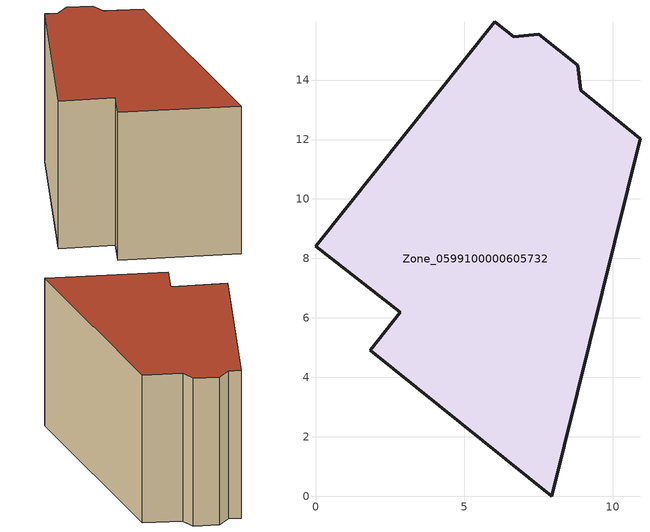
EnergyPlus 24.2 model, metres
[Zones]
Zone_0599100000605732
 floor ground (C_G): 10.92,12.02 7.95,0 1.84,4.91 2.86,6.19 0,8.41 6.04,15.96 6.67,15.45 7.52,15.55 8.83,14.5 8.93,13.65 z0
 wall outside (C_F): 7.95,0 10.92,12.02 8.93,13.65 8.83,14.5 7.52,15.55 6.67,15.45 6.04,15.96 0,8.41 2.86,6.19 1.84,4.91 7.95,0 z0:11.38
 roof outside (C_R): 6.67,15.45 6.04,15.96 0,8.41 2.86,6.19 1.84,4.91 7.95,0 10.92,12.02 8.93,13.65 8.83,14.5 7.52,15.55 z11.38
[BUILDING]
Pand.0599100000605732: North Axis=0; Terrain=City; Loads Convergence Tolerance Value=0.04; Temperature Convergence Tolerance Value=0.4; Solar Distribution=FullExterior; Maximum Number of Warmup Days=25; Minimum Number of Warmup Days=1
[Site:Location]
Rotterdam.The.Hague.AP_ZH_NLD Design_Conditions: Latitude=51.96; Longitude=4.45; Time Zone=1; Elevation=-4.5
[SITE:GROUNDTEMPERATURE:BUILDINGSURFACE]
18, 18, 18, 18, 18, 18, 18, 18, 18, 18, 18, 18
[MATERIAL] Thermal Absorptance=0.9; Solar Absorptance=0.7; Visible Absorptance=0.7
Name | Roughness | Thickness | Conductivity | Density | Specific Heat
G.TI.1946 | MediumSmooth | 0.15 | 1 | 540 | 1210
F.TI.1946 | Rough | 0.3 | 0.857143 | 1920 | 840
R.TI.1946 | MediumRough | 0.2 | 0.1 | 1500 | 1000
[CONSTRUCTION]
C_G: G.TI.1946
C_F: F.TI.1946
C_R: R.TI.1946
[ZONE]
Zone_0599100000605732: Type=1; Multiplier=1; Ceiling Height=Autocalculate; Volume=Autocalculate; Floor Area=autocalculate; Part of Total Floor Area=Yes
[ZONEINFILTRATION:DESIGNFLOWRATE]
Infil_Zone_0599100000605732: Zone or ZoneList or Space or SpaceList=Zone_0599100000605732; Schedule=AlwaysOn; Design Flow Rate Calculation Method=Flow/Area; Flow Rate per Floor Area=0.003; Constant Term Coefficient=1; Temperature Term Coefficient=0; Velocity Term Coefficient=0; Velocity Squared Term Coefficient=0
[HVACTEMPLATE:ZONE:IDEALLOADSAIRSYSTEM]
Zone_0599100000605732: Maximum Heating Supply Air Temperature=50; Minimum Cooling Supply Air Temperature=13; Maximum Heating Supply Air Humidity Ratio=0.0156; Minimum Cooling Supply Air Humidity Ratio=0.0077; Heating Limit=NoLimit; Cooling Limit=NoLimit; Dehumidification Control Type=ConstantSensibleHeatRatio; Cooling Sensible Heat Ratio=0.7; Dehumidification Setpoint=60; Humidification Control Type=None; Humidification Setpoint=30; Outdoor Air Method=None; Outdoor Air Flow Rate per Person=0.00944; Outdoor Air Flow Rate per Zone Floor Area=0; Outdoor Air Flow Rate per Zone=0; Demand Controlled Ventilation Type=None; Outdoor Air Economizer Type=NoEconomizer; Heat Recovery Type=None; Sensible Heat Recovery Effectiveness=0.7; Latent Heat Recovery Effectiveness=0.65
[ZONECONTROL:THERMOSTAT]
ThermostatControl_Zone_0599100000605732: Zone or ZoneList=Zone_0599100000605732; Control Type Schedule=DualSetpointControlType; Control 1=Thermostat_Zone_0599100000605732; Temperature Difference Between Cutout And Setpoint=0
[THERMOSTATSETPOINT:DUALSETPOINT]
Thermostat_Zone_0599100000605732: Heating Setpoint Temperature Schedule=HeatingSetpoint_Zone_0599100000605732; Cooling Setpoint Temperature Schedule=CoolingSetpoint_Zone_0599100000605732
[SCHEDULE:COMPACT]
HeatingSetpoint_Zone_0599100000605732: Through: 12/31, For: AllDays, Until: 24:00, 21
CoolingSetpoint_Zone_0599100000605732: Through: 12/31, For: AllDays, Until: 24:00, 24
DualSetpointControlType: Through: 12/31, For: AllDays, Until: 24:00, 4
AlwaysOn: Through: 12/31, For: AllDays, Until: 24:00, 1
